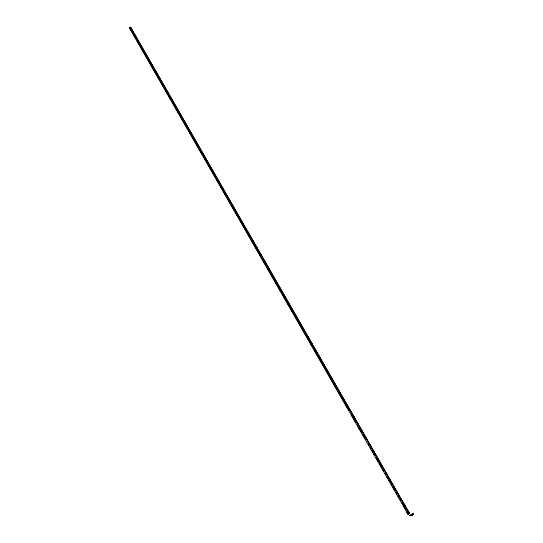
<?xml version="1.0" encoding="UTF-8"?>
<svg xmlns="http://www.w3.org/2000/svg" width="543" height="543" viewBox="0 0 543 543"><rect width="100%" height="100%" fill="white"/><g stroke="black" fill="none" stroke-linecap="round" stroke-linejoin="round"><path stroke-width="0.81" d="M411.954 515.572L411.974 515.022A0.781 0.516 47.2 0 0 411.865 514.832L411.94 515.212L411.485 514.669L412.11 515.707L411.703 514.73A12.441 3.631 54.8 0 0 411.601 514.567L412.218 515.348M411.967 515.151L411.716 515.015A6.957 4.629 47.2 0 1 411.92 515.205L411.784 514.75A6.957 4.629 47.2 0 1 411.94 514.974L412.13 515.47M411.506 514.438L411.716 514.798A10.527 1.629 62 0 0 411.838 515.029L411.506 514.438L411.872 515.348A10.731 1.656 62 0 1 411.703 515.029L411.743 514.621L411.859 515.239A10.202 2.104 56 0 0 411.58 514.798L411.913 515.422L411.485 514.662M412.592 514.873C412.347 514.309 412.008 515.151 411.533 514.574M411.913 515.422L411.723 515.029A12.441 3.631 54.8 0 0 411.58 514.798L411.893 515.158L411.642 514.615M412.958 513.902L413.549 513.59L412.673 514.262L412.653 514.974L412.741 514.343M413.047 513.841L413.515 513.658M410.488 515.422L409.415 515.619L410.42 515.293M412.293 514.459C411.92 514.404 410.325 515.918 411.194 515.273M411.146 515.422L410.556 515.619L411.221 514.961M411.044 515.361L410.603 515.735M411.513 514.818L412.137 515.653M411.526 515.083L410.861 515.253L411.723 514.703M413.026 514.364L412.436 514.71L413.067 514.357M412.626 514.221C410.861 514.649 413.793 514.065 412.463 514.655M413.033 514.038L413.372 513.746L412.938 514.038M410.596 515.253L410.834 515.64L411.01 515.327M413.454 513.739L412.707 514.282M413.128 513.807L413.372 513.834M408.187 513.624L408.384 513.406M246.291 231.983L247.703 231.216M406.551 511.33C409.205 514.94 405.614 511.777 406.863 511.16M408.927 513.617L407.963 513.841M408.071 513.726L407.8 514.031L408.139 513.983M409.273 513.345L130.659 27.157L129.343 27.863L407.942 514.051L409.273 513.345L407.942 514.038M411.445 515.599L411.085 515.293M410.196 515.551L409.755 515.626M412.741 514.072L412.47 514.669L412.965 514.269M409.748 515.64L410.298 515.443L409.856 515.735M410.963 515.436L410.515 515.355M411.601 515.083L411.628 515.131A0.801 0.719 86.3 0 0 411.784 515.382L411.899 515.307M409.13 513.488L408.275 513.963M412.653 514.628L412.992 514.452M411.187 515.531L410.637 515.646L411.146 515.382M412.7 514.574L412.463 514.615M411.295 514.934L411.865 515.382A10.527 1.629 62 0 1 411.696 515.035L411.628 514.845M347.486 405.607L347.758 405.309L347.248 405.417M347.669 405.472L347.147 405.845M402.411 503.3L402.763 503.076M409.239 513.373L409.51 513.081L400.001 496.96M413.182 513.535C414.139 512.673 411.655 515.002 413.169 513.508M411.139 515.287L410.841 515.558M413.488 513.793L412.992 513.888M409.3 513.352L408.899 513.542M410.304 515.388L409.789 515.606L410.257 515.355M410.277 515.524L409.782 515.612L410.128 515.429M410.956 515.551L410.834 515.538M412.524 514.513L412.612 514.642M347.174 405.852L346.522 406.198M410.026 515.66L409.911 515.619M411.886 515.042L411.94 514.974A10.202 2.104 56 0 0 411.601 514.567L411.811 514.852M408.859 513.427L407.922 514.017M411.112 515.66L410.732 515.212M411.709 514.744L411.981 515.097M410.949 515.022L411.309 515.259M347.418 405.356L358.421 424.388M346.258 406.252L347.167 407.433M412.32 514.384L412.605 514.879M412.022 515.327L411.927 515.266A0.781 0.516 47.2 0 0 411.838 515.063L411.927 515.178M359.256 425.855L399.159 495.494M247.54 231.304L347.69 406.076M349.373 409.008L350.215 410.488M351.056 411.947L351.898 413.42M353.16 415.619L354.002 417.092M356.948 422.23L357.783 423.703M361.998 431.04L363.253 433.246M366.206 438.384L367.041 439.857M367.889 441.323L368.724 442.796M369.987 444.995L370.828 446.468M373.774 451.6L376.299 456.011M379.245 461.15L380.086 462.622M383.032 467.761L383.874 469.233M386.82 474.365L387.661 475.838M390.607 480.976L391.449 482.449M396.078 490.519L396.919 491.999M397.761 493.458L398.603 494.931M399.865 497.13L400.707 498.603M403.653 503.741L406.178 508.153M407.019 509.612L408.282 511.825M130.537 27.218L409.137 513.406M247.269 231.447L248.11 232.92M248.904 234.406L249.794 235.859M251.056 238.058L251.898 239.531M252.739 240.99L253.581 242.463M256.106 246.868L257.368 249.074M258.163 250.567L259.052 252.013M259.893 253.472L261.156 255.685M265.731 263.783L266.627 265.228M267.889 267.428L268.731 268.9M272.939 276.238L274.201 278.45M277.147 283.582L277.989 285.055M278.776 286.548L279.672 287.994M280.935 290.193L281.776 291.666M284.722 296.804L287.24 301.209M288.034 302.702L288.924 304.148M290.193 306.347L291.028 307.82M293.98 312.958L294.815 314.431M295.609 315.917L296.498 317.37M297.768 319.562L298.602 321.042M301.548 326.173L304.073 330.585M307.019 335.723L307.861 337.196M308.655 338.683L309.544 340.128M310.806 342.328L311.648 343.8M314.594 348.939L317.119 353.35M317.96 354.817L319.223 357.022M320.017 358.509L320.906 359.961M323.852 365.093L324.694 366.566M325.488 368.059L326.377 369.505M327.639 371.704L328.481 373.177M331.427 378.315L333.952 382.72M334.793 384.186L336.056 386.392M336.85 387.885L337.739 389.331M338.533 390.824L339.423 392.27M340.685 394.469L341.527 395.942M345.687 403.306L346.997 405.485M130.191 27.401L347.303 406.178M129.777 27.625L346.834 406.422M129.662 27.686L346.726 406.483M347.568 407.949L348.837 410.162M351.362 414.567L352.203 416.047M355.156 421.185L355.998 422.664M358.95 427.809L359.792 429.282M372.016 450.615L372.858 452.081M379.605 463.844L380.867 466.057M387.193 477.087L388.035 478.559M351.369 414.75L354.308 419.895M355.149 421.348L355.991 422.827M357.253 425.013L358.088 426.493M358.93 427.945L361.869 433.09M362.71 434.543L365.229 438.954M368.174 444.072L369.009 445.552M370.272 447.737L371.113 449.217M371.955 450.67L372.79 452.149M373.632 453.602L374.894 455.815M375.729 457.281L378.254 461.679M379.516 463.865L382.034 468.276M382.876 469.729L383.711 471.209M384.973 473.394L385.815 474.874M386.657 476.326L387.912 478.539M388.754 479.985L389.596 481.471M390.437 482.917L391.693 485.137M392.535 486.603L395.053 491.001M395.895 492.447L396.736 493.933M397.999 496.112L398.834 497.598M399.675 499.044L400.517 500.531M401.772 502.73L402.614 504.196M403.456 505.642L405.974 510.06M411.954 515.076L411.777 514.873A10.731 1.656 62 0 0 411.893 515.097L411.893 515.124M410.515 515.178L409.463 515.422L410.508 515.198M411.092 515.755L411.092 515.755"/></g></svg>
